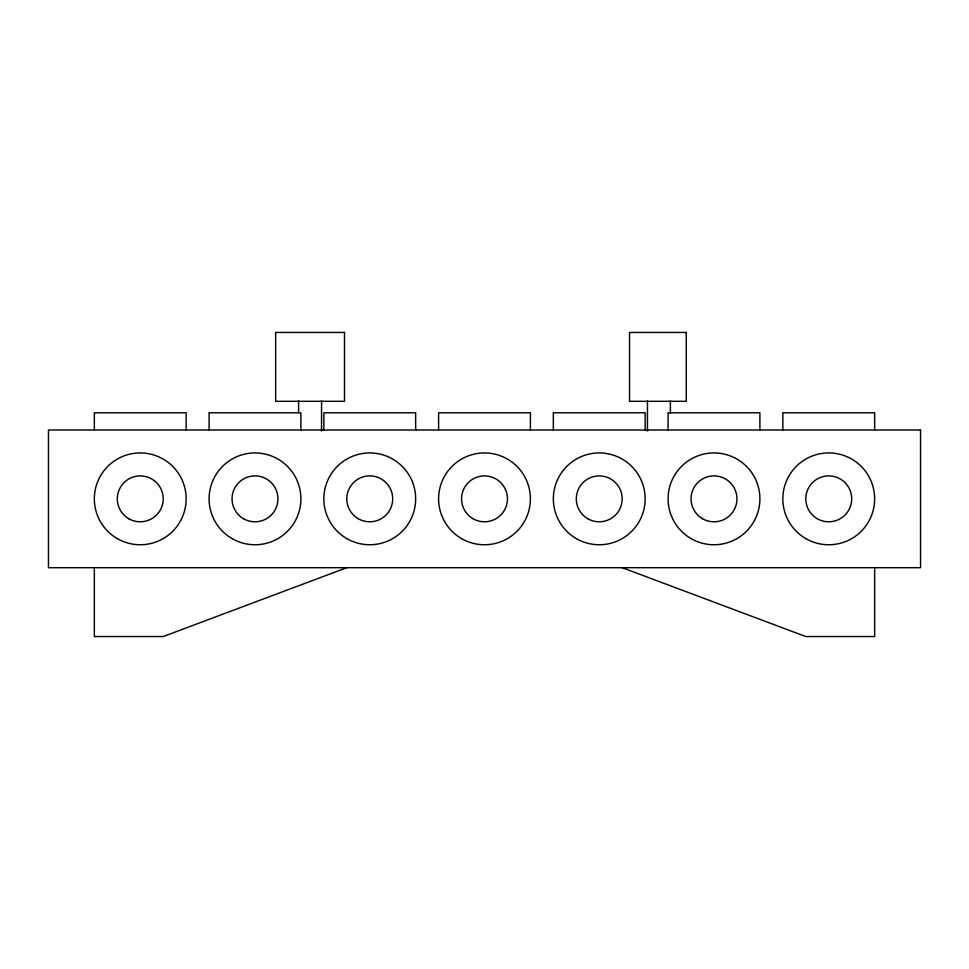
<?xml version="1.0" encoding="UTF-8"?>
<svg xmlns="http://www.w3.org/2000/svg" width="969" height="969" viewBox="0 0 969 969"><rect width="100%" height="100%" fill="white"/><g stroke="black" fill="none" stroke-linecap="round" stroke-linejoin="round"><path stroke-width="1.45" d="M346.805 567.689L163.204 636.548L94.344 636.548L94.344 567.689M622.195 567.689L805.796 636.548L874.656 636.548L874.656 567.689M874.656 429.994L874.656 412.782L782.855 412.782L782.855 429.994M759.902 429.994L759.902 412.782L668.101 412.782L668.101 429.994M670.391 400.803L670.391 412.903M647.449 400.803L647.449 431.06M645.148 429.994L645.148 412.782L553.347 412.782L553.347 429.994M530.394 429.994L530.394 412.782L438.606 412.782L438.606 429.994M415.653 429.994L415.653 412.782L323.852 412.782L323.852 429.994M321.551 400.803L321.551 431.06M300.899 429.994L300.899 412.782L209.098 412.782L209.098 429.994M298.609 400.803L298.609 412.903M186.145 429.994L186.145 412.782L94.344 412.782L94.344 429.994M344.504 332.452L275.656 332.452L275.656 401.311L344.504 401.311L344.504 332.452M686.258 332.452L629.535 332.452L629.535 401.311L686.258 401.311L686.258 332.452M920.55 429.994L48.45 429.994L48.45 567.689L920.55 567.689L920.55 429.994M128.78 518.718A22.953 22.953 0 0 0 163.204 498.841A22.953 22.953 0 0 0 128.78 478.965A22.953 22.953 0 0 0 128.78 518.718M117.297 538.594A45.894 45.894 0 0 0 186.145 498.841A45.894 45.894 0 0 0 117.297 459.088A45.894 45.894 0 0 0 117.297 538.594M243.522 518.718A22.953 22.953 0 0 0 277.946 498.841A22.953 22.953 0 0 0 243.522 478.965A22.953 22.953 0 0 0 243.522 518.718M232.051 538.594A45.894 45.894 0 0 0 300.899 498.841A45.894 45.894 0 0 0 232.051 459.088A45.894 45.894 0 0 0 232.051 538.594M358.276 518.718A22.953 22.953 0 0 0 392.699 498.841A22.953 22.953 0 0 0 358.276 478.965A22.953 22.953 0 0 0 358.276 518.718M346.805 538.594A45.894 45.894 0 0 0 415.653 498.841A45.894 45.894 0 0 0 346.805 459.088A45.894 45.894 0 0 0 346.805 538.594M473.029 518.718A22.953 22.953 0 0 0 507.453 498.841A22.953 22.953 0 0 0 473.029 478.965A22.953 22.953 0 0 0 473.029 518.718M461.547 538.594A45.894 45.894 0 0 0 530.394 498.841A45.894 45.894 0 0 0 461.547 459.088A45.894 45.894 0 0 0 461.547 538.594M587.771 518.718A22.953 22.953 0 0 0 622.195 498.841A22.953 22.953 0 0 0 587.771 478.965A22.953 22.953 0 0 0 587.771 518.718M576.301 538.594A45.894 45.894 0 0 0 645.148 498.841A45.894 45.894 0 0 0 576.301 459.088A45.894 45.894 0 0 0 576.301 538.594M817.279 518.718A22.953 22.953 0 0 0 851.703 498.841A22.953 22.953 0 0 0 817.279 478.965A22.953 22.953 0 0 0 817.279 518.718M805.796 538.594A45.894 45.894 0 0 0 874.656 498.841A45.894 45.894 0 0 0 805.796 459.088A45.894 45.894 0 0 0 805.796 538.594M702.525 518.718A22.953 22.953 0 0 0 736.949 498.841A22.953 22.953 0 0 0 702.525 478.965A22.953 22.953 0 0 0 702.525 518.718M691.054 538.594A45.894 45.894 0 0 0 759.902 498.841A45.894 45.894 0 0 0 691.054 459.088A45.894 45.894 0 0 0 691.054 538.594"/></g></svg>
